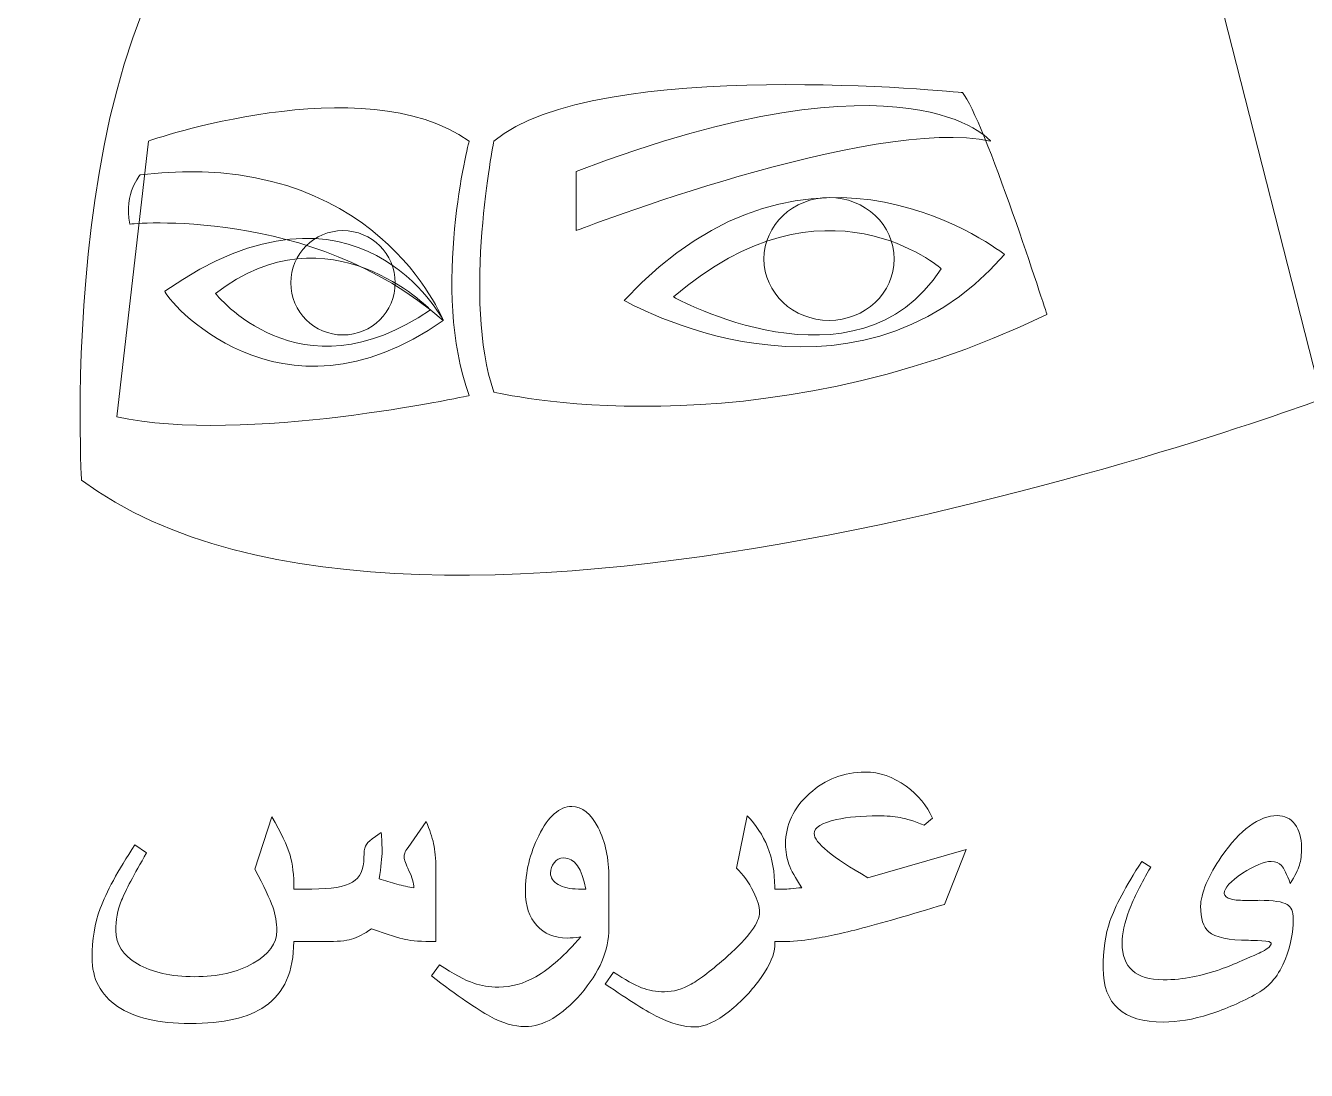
# Model space of a CAD drawing. Header units: millimetres. Extents: x -171.7 to -121.7, y -138.5 to -88.5.
# Drawn here: x -155.94 to -138.34, y -113.5 to -99.15 of the extents above; entities that cross this region are included whole.
import ezdxf

# ---------------------------------------------------------------- set-up
doc = ezdxf.new("R2010")
doc.units = ezdxf.units.MM
doc.header["$MEASUREMENT"] = 0
doc.layers.add('Layer 1', color=7, linetype='Continuous')

msp = doc.modelspace()

# ---------------------------------------------------------------- linework, layer by layer
at = {"layer": 'Layer 1', "color": 250, "lineweight": 18}
msp.add_open_spline([(-168.6577, -88.5016), (-168.6577, -88.5016), (-124.6578, -88.5016), (-124.6578, -88.5016), (-123.0078, -88.5016), (-121.6578, -89.8517), (-121.6578, -91.5016), (-121.6578, -91.5016), (-121.6578, -135.5016), (-121.6578, -135.5016), (-121.6578, -137.1515), (-123.0078, -138.5016), (-124.6578, -138.5016), (-124.6578, -138.5016), (-168.6577, -138.5016), (-168.6577, -138.5016), (-170.3078, -138.5016), (-171.6578, -137.1515), (-171.6578, -135.5016), (-171.6578, -135.5016), (-171.6578, -91.5016), (-171.6578, -91.5016), (-171.6578, -89.8517), (-170.3078, -88.5016), (-168.6577, -88.5016)], degree=3, knots=[0, 0, 0, 0, 0.125, 0.125, 0.125, 0.25, 0.25, 0.25, 0.375, 0.375, 0.375, 0.5, 0.5, 0.5, 0.625, 0.625, 0.625, 0.75, 0.75, 0.75, 0.875, 0.875, 0.875, 1, 1, 1, 1], dxfattribs=at)
at = {"layer": 'Layer 1', "color": 250, "lineweight": 9}
for points, knots in [([(-155.1683, -105.3925), (-155.1683, -105.3925), (-155.604, -98.0341), (-152.4087, -96.727), (-152.4087, -96.727), (-145.8732, -94.8391), (-139.5313, -98.7603), (-139.5313, -98.7603), (-138.1273, -104.2791), (-138.1273, -104.2791), (-138.1273, -104.2791), (-150.4724, -108.8783), (-155.1683, -105.3925)], [0, 0, 0, 0, 0.25, 0.25, 0.25, 0.5, 0.5, 0.5, 0.75, 0.75, 0.75, 1, 1, 1, 1]), ([(-148.3744, -101.1526), (-148.3744, -101.1526), (-148.3744, -101.9647), (-148.3744, -101.9647), (-148.3744, -101.9647), (-144.292, -100.3831), (-142.678, -100.7336), (-142.678, -100.7336), (-143.7752, -99.3979), (-148.3744, -101.1526)], [0, 0, 0, 0, 0.3333333, 0.3333333, 0.3333333, 0.6666667, 0.6666667, 0.6666667, 1, 1, 1, 1]), ([(-143.0654, -100.0675), (-143.0654, -100.0675), (-148.1, -99.5601), (-149.5041, -100.7336), (-149.5041, -100.7336), (-149.9397, -102.9237), (-149.5041, -104.1824), (-149.5041, -104.1824), (-145.9218, -105.0538), (-141.9035, -103.1172), (-141.9035, -103.1172), (-142.775, -100.4062), (-143.0654, -100.0675)], [0, 0, 0, 0, 0.25, 0.25, 0.25, 0.5, 0.5, 0.5, 0.75, 0.75, 0.75, 1, 1, 1, 1]), ([(-154.684, -104.5214), (-154.684, -104.5214), (-154.2484, -100.7336), (-154.2484, -100.7336), (-154.2484, -100.7336), (-151.2953, -99.7054), (-149.843, -100.7336), (-149.843, -100.7336), (-150.3754, -102.7784), (-149.843, -104.2309), (-149.843, -104.2309), (-152.9412, -104.9085), (-154.684, -104.5214)], [0, 0, 0, 0, 0.25, 0.25, 0.25, 0.5, 0.5, 0.5, 0.75, 0.75, 0.75, 1, 1, 1, 1]), ([(-142.4845, -102.2943), (-142.4845, -102.2943), (-145.1472, -100.1642), (-147.7128, -102.9237), (-147.7128, -102.9237), (-144.6144, -104.7149), (-142.4845, -102.2943)], [0, 0, 0, 0, 0.5, 0.5, 0.5, 1, 1, 1, 1]), ([(-150.198, -103.198), (-150.198, -103.198), (-151.1339, -100.8098), (-154.3613, -101.1971), (-154.3613, -101.197), (-154.5873, -101.439), (-154.5066, -101.8747), (-154.5065, -101.8747), (-152.0215, -101.6165), (-150.198, -103.198)], [0, 0, 0, 0, 0.3333333, 0.3333333, 0.3333333, 0.6666667, 0.6666667, 0.6666667, 1, 1, 1, 1]), ([(-150.198, -103.198), (-150.198, -103.198), (-151.3759, -100.9551), (-154.0226, -102.7946), (-154.0226, -102.8914), (-152.4572, -104.7794), (-150.198, -103.198)], [0, 0, 0, 0, 0.5, 0.5, 0.5, 1, 1, 1, 1]), ([(-143.3559, -102.488), (-143.3559, -102.488), (-144.9533, -101.0841), (-147.0351, -102.8752), (-147.0351, -102.8752), (-144.5178, -104.2791), (-143.3559, -102.488)], [0, 0, 0, 0, 0.5, 0.5, 0.5, 1, 1, 1, 1]), ([(-144.0015, -102.3539), (-144.0015, -102.8201), (-144.4024, -103.1981), (-144.8968, -103.1981), (-145.3915, -103.198), (-145.7925, -102.8201), (-145.7925, -102.3539), (-145.7925, -101.8876), (-145.3915, -101.5098), (-144.8968, -101.5098), (-144.4024, -101.5098), (-144.0015, -101.8877), (-144.0015, -102.3539)], [0, 0, 0, 0, 0.25, 0.25, 0.25, 0.5, 0.5, 0.5, 0.75, 0.75, 0.75, 1, 1, 1, 1]), ([(-150.3754, -103.0528), (-150.3754, -103.0528), (-151.7634, -101.6165), (-153.3286, -102.8268), (-153.3286, -102.8268), (-152.1829, -104.2953), (-150.3754, -103.0528)], [0, 0, 0, 0, 0.5, 0.5, 0.5, 1, 1, 1, 1]), ([(-150.8596, -102.6817), (-150.8596, -103.0776), (-151.1806, -103.3984), (-151.5765, -103.3984), (-151.9725, -103.3984), (-152.2935, -103.0776), (-152.2935, -102.6817), (-152.2935, -102.2856), (-151.9725, -101.9647), (-151.5765, -101.9647), (-151.1806, -101.9647), (-150.8596, -102.2856), (-150.8596, -102.6817)], [0, 0, 0, 0, 0.25, 0.25, 0.25, 0.5, 0.5, 0.5, 0.75, 0.75, 0.75, 1, 1, 1, 1]), ([(-143.0145, -110.466), (-143.0145, -110.466), (-143.312, -111.2206), (-143.312, -111.2206), (-143.7883, -111.3674), (-144.1824, -111.481), (-144.4935, -111.5606), (-144.7649, -111.6297), (-144.9929, -111.6775), (-145.1794, -111.704), (-145.3155, -111.7234), (-145.4527, -111.7331), (-145.5909, -111.7331), (-145.5909, -111.7331), (-145.644, -111.7331), (-145.644, -111.7331), (-145.644, -111.7331), (-145.644, -111.7945), (-145.644, -111.7945), (-145.644, -111.9026), (-145.7063, -112.0456), (-145.83, -112.2234), (-145.9542, -112.4016), (-146.0994, -112.5561), (-146.2657, -112.687), (-146.4502, -112.8324), (-146.6077, -112.9049), (-146.7388, -112.9049), (-146.8946, -112.9049), (-147.062, -112.8605), (-147.2409, -112.772), (-147.3966, -112.6957), (-147.6403, -112.5436), (-147.9715, -112.3151), (-147.9715, -112.3151), (-147.8599, -112.1503), (-147.8599, -112.1503), (-147.7005, -112.2566), (-147.572, -112.3281), (-147.4747, -112.3658), (-147.3773, -112.4025), (-147.2718, -112.4213), (-147.1586, -112.4213), (-147.0363, -112.4213), (-146.9142, -112.3871), (-146.7919, -112.3176), (-146.6695, -112.2489), (-146.5034, -112.1204), (-146.2922, -111.9326), (-145.9985, -111.6702), (-145.8513, -111.4683), (-145.8513, -111.3269), (-145.8513, -111.2558), (-145.8797, -111.1631), (-145.9362, -111.0481), (-146, -110.9168), (-146.0783, -110.808), (-146.17, -110.7212), (-146.17, -110.7212), (-146.0212, -110.0039), (-146.0212, -110.0039), (-145.901, -110.128), (-145.8078, -110.2704), (-145.7426, -110.4318), (-145.6769, -110.5926), (-145.644, -110.7761), (-145.644, -110.9814), (-145.644, -110.9814), (-145.644, -111.0104), (-145.644, -111.0104), (-145.644, -111.0104), (-145.5431, -111.0104), (-145.5431, -111.0104), (-145.4919, -111.0104), (-145.4538, -111.01), (-145.4291, -111.008), (-145.376, -111.0008), (-145.3238, -110.9954), (-145.2721, -110.9921), (-145.361, -110.8593), (-145.4199, -110.7516), (-145.4504, -110.6694), (-145.4803, -110.5869), (-145.4953, -110.4946), (-145.4953, -110.3917), (-145.4953, -110.128), (-145.3861, -109.897), (-145.1678, -109.6995), (-144.9485, -109.5019), (-144.6934, -109.4034), (-144.4007, -109.4034), (-144.2045, -109.4034), (-144.0162, -109.4681), (-143.8375, -109.5971), (-143.6733, -109.7179), (-143.5524, -109.8638), (-143.4762, -110.0357), (-143.4762, -110.0357), (-143.5882, -110.1313), (-143.5882, -110.1313), (-143.7284, -110.0782), (-143.8394, -110.0434), (-143.9216, -110.028), (-144.0036, -110.0116), (-144.1051, -110.0039), (-144.2258, -110.0039), (-144.4451, -110.0039), (-144.6355, -110.0217), (-144.7968, -110.057), (-145.0006, -110.1013), (-145.1021, -110.1651), (-145.1021, -110.2483), (-145.1021, -110.3704), (-144.8557, -110.5724), (-144.364, -110.854), (-144.364, -110.854), (-143.0145, -110.466), (-143.0145, -110.466)], [0, 0, 0, 0, 0.025641, 0.025641, 0.025641, 0.0512821, 0.0512821, 0.0512821, 0.0769231, 0.0769231, 0.0769231, 0.1025641, 0.1025641, 0.1025641, 0.1282051, 0.1282051, 0.1282051, 0.1538462, 0.1538462, 0.1538462, 0.1794872, 0.1794872, 0.1794872, 0.2051282, 0.2051282, 0.2051282, 0.2307692, 0.2307692, 0.2307692, 0.2564103, 0.2564103, 0.2564103, 0.2820513, 0.2820513, 0.2820513, 0.3076923, 0.3076923, 0.3076923, 0.3333333, 0.3333333, 0.3333333, 0.3589744, 0.3589744, 0.3589744, 0.3846154, 0.3846154, 0.3846154, 0.4102564, 0.4102564, 0.4102564, 0.4358974, 0.4358974, 0.4358974, 0.4615385, 0.4615385, 0.4615385, 0.4871795, 0.4871795, 0.4871795, 0.5128205, 0.5128205, 0.5128205, 0.5384615, 0.5384615, 0.5384615, 0.5641026, 0.5641026, 0.5641026, 0.5897436, 0.5897436, 0.5897436, 0.6153846, 0.6153846, 0.6153846, 0.6410256, 0.6410256, 0.6410256, 0.6666667, 0.6666667, 0.6666667, 0.6923077, 0.6923077, 0.6923077, 0.7179487, 0.7179487, 0.7179487, 0.7435897, 0.7435897, 0.7435897, 0.7692308, 0.7692308, 0.7692308, 0.7948718, 0.7948718, 0.7948718, 0.8205128, 0.8205128, 0.8205128, 0.8461538, 0.8461538, 0.8461538, 0.8717949, 0.8717949, 0.8717949, 0.8974359, 0.8974359, 0.8974359, 0.9230769, 0.9230769, 0.9230769, 0.9487179, 0.9487179, 0.9487179, 0.974359, 0.974359, 0.974359, 1, 1, 1, 1]), ([(-147.922, -111.5499), (-147.922, -111.8548), (-148.0511, -112.1556), (-148.3098, -112.4533), (-148.5685, -112.7508), (-148.8235, -112.8996), (-149.0749, -112.8996), (-149.222, -112.8996), (-149.3827, -112.8527), (-149.5571, -112.759), (-149.7316, -112.6647), (-149.9994, -112.4798), (-150.3608, -112.2034), (-150.3608, -112.2034), (-150.2491, -112.0494), (-150.2491, -112.0494), (-150.0579, -112.177), (-149.9012, -112.2619), (-149.779, -112.3044), (-149.6779, -112.3397), (-149.5638, -112.3575), (-149.4362, -112.3575), (-149.2646, -112.3575), (-149.0945, -112.3099), (-148.9262, -112.2141), (-148.7279, -112.1007), (-148.5224, -111.9185), (-148.3098, -111.6669), (-148.3843, -111.6775), (-148.4464, -111.6829), (-148.4959, -111.6829), (-148.6711, -111.6829), (-148.8108, -111.6258), (-148.9141, -111.5114), (-149.018, -111.3973), (-149.0696, -111.2418), (-149.0696, -111.0452), (-149.0696, -110.7795), (-149.0086, -110.5235), (-148.8863, -110.2771), (-148.7536, -110.01), (-148.6021, -109.8763), (-148.4321, -109.8763), (-148.2903, -109.8763), (-148.17, -109.9729), (-148.0707, -110.1661), (-147.9715, -110.3589), (-147.922, -110.5916), (-147.922, -110.8646), (-147.922, -110.8646), (-147.922, -111.5499), (-147.922, -111.5499)], [0, 0, 0, 0, 0.0588235, 0.0588235, 0.0588235, 0.1176471, 0.1176471, 0.1176471, 0.1764706, 0.1764706, 0.1764706, 0.2352941, 0.2352941, 0.2352941, 0.2941176, 0.2941176, 0.2941176, 0.3529412, 0.3529412, 0.3529412, 0.4117647, 0.4117647, 0.4117647, 0.4705882, 0.4705882, 0.4705882, 0.5294118, 0.5294118, 0.5294118, 0.5882353, 0.5882353, 0.5882353, 0.6470588, 0.6470588, 0.6470588, 0.7058824, 0.7058824, 0.7058824, 0.7647059, 0.7647059, 0.7647059, 0.8235294, 0.8235294, 0.8235294, 0.8823529, 0.8823529, 0.8823529, 0.9411765, 0.9411765, 0.9411765, 1, 1, 1, 1]), ([(-150.3003, -111.7307), (-150.4954, -111.7307), (-150.6342, -111.722), (-150.7174, -111.704), (-150.8007, -111.6862), (-150.9557, -111.6369), (-151.1824, -111.5553), (-151.285, -111.6278), (-151.3768, -111.6756), (-151.4573, -111.6987), (-151.5379, -111.722), (-151.6589, -111.7331), (-151.82, -111.7331), (-151.82, -111.7331), (-152.253, -111.7331), (-152.253, -111.7331), (-152.253, -112.1441), (-152.3842, -112.4401), (-152.6463, -112.6208), (-152.8747, -112.7783), (-153.2192, -112.8571), (-153.6796, -112.8571), (-154.11, -112.8571), (-154.4416, -112.7789), (-154.6746, -112.6218), (-154.9075, -112.4654), (-155.0239, -112.2426), (-155.0239, -111.9537), (-155.0239, -111.7074), (-154.9867, -111.4828), (-154.9123, -111.2791), (-154.831, -111.0539), (-154.6716, -110.7617), (-154.4342, -110.4023), (-154.4342, -110.4023), (-154.2748, -110.5138), (-154.2748, -110.5138), (-154.45, -110.8133), (-154.5649, -111.0303), (-154.6187, -111.1649), (-154.6728, -111.2993), (-154.6997, -111.4383), (-154.6997, -111.5819), (-154.6997, -111.7678), (-154.6003, -111.9195), (-154.4008, -112.0373), (-154.2017, -112.1552), (-153.94, -112.2141), (-153.6159, -112.2141), (-153.2971, -112.2141), (-153.0288, -112.1533), (-152.8109, -112.0306), (-152.5931, -111.9089), (-152.4842, -111.7591), (-152.4842, -111.5819), (-152.4842, -111.4721), (-152.5033, -111.363), (-152.5411, -111.2548), (-152.5792, -111.1471), (-152.6613, -110.9743), (-152.787, -110.737), (-152.787, -110.737), (-152.5532, -110.0197), (-152.5532, -110.0197), (-152.4274, -110.2323), (-152.3443, -110.4077), (-152.3035, -110.5458), (-152.268, -110.6661), (-152.2503, -110.8211), (-152.2503, -111.0104), (-152.2503, -111.0104), (-152.0059, -111.0104), (-152.0059, -111.0104), (-151.7386, -111.0104), (-151.5522, -110.979), (-151.4467, -110.9162), (-151.3414, -110.8534), (-151.2886, -110.7404), (-151.2886, -110.5776), (-151.2886, -110.5067), (-151.2819, -110.4549), (-151.2689, -110.4221), (-151.2554, -110.3893), (-151.224, -110.3555), (-151.1744, -110.3196), (-151.1744, -110.3196), (-151.0496, -110.2323), (-151.0496, -110.2323), (-151.0459, -110.2661), (-151.0433, -110.3115), (-151.0416, -110.369), (-151.0399, -110.4265), (-151.0389, -110.4642), (-151.0389, -110.482), (-151.0389, -110.5796), (-151.0532, -110.7086), (-151.0814, -110.8698), (-151.0001, -110.8964), (-150.9182, -110.9206), (-150.8356, -110.9428), (-150.7535, -110.965), (-150.6759, -110.9814), (-150.6033, -110.9921), (-150.6033, -110.9283), (-150.6255, -110.8506), (-150.6696, -110.7583), (-150.7138, -110.6661), (-150.7361, -110.6061), (-150.7361, -110.5776), (-150.7361, -110.5564), (-150.733, -110.5361), (-150.727, -110.5168), (-150.7207, -110.497), (-150.7059, -110.4713), (-150.6829, -110.4395), (-150.6829, -110.4395), (-150.4332, -110.0835), (-150.4332, -110.0835), (-150.3854, -110.1951), (-150.3514, -110.2965), (-150.3307, -110.3878), (-150.3106, -110.4792), (-150.3005, -110.5926), (-150.3005, -110.7293), (-150.3005, -110.7293), (-150.3003, -111.7307), (-150.3003, -111.7307)], [0, 0, 0, 0, 0.0238095, 0.0238095, 0.0238095, 0.047619, 0.047619, 0.047619, 0.0714286, 0.0714286, 0.0714286, 0.0952381, 0.0952381, 0.0952381, 0.1190476, 0.1190476, 0.1190476, 0.1428571, 0.1428571, 0.1428571, 0.1666667, 0.1666667, 0.1666667, 0.1904762, 0.1904762, 0.1904762, 0.2142857, 0.2142857, 0.2142857, 0.2380952, 0.2380952, 0.2380952, 0.2619048, 0.2619048, 0.2619048, 0.2857143, 0.2857143, 0.2857143, 0.3095238, 0.3095238, 0.3095238, 0.3333333, 0.3333333, 0.3333333, 0.3571429, 0.3571429, 0.3571429, 0.3809524, 0.3809524, 0.3809524, 0.4047619, 0.4047619, 0.4047619, 0.4285714, 0.4285714, 0.4285714, 0.452381, 0.452381, 0.452381, 0.4761905, 0.4761905, 0.4761905, 0.5, 0.5, 0.5, 0.5238095, 0.5238095, 0.5238095, 0.547619, 0.547619, 0.547619, 0.5714286, 0.5714286, 0.5714286, 0.5952381, 0.5952381, 0.5952381, 0.6190476, 0.6190476, 0.6190476, 0.6428571, 0.6428571, 0.6428571, 0.6666667, 0.6666667, 0.6666667, 0.6904762, 0.6904762, 0.6904762, 0.7142857, 0.7142857, 0.7142857, 0.7380952, 0.7380952, 0.7380952, 0.7619048, 0.7619048, 0.7619048, 0.7857143, 0.7857143, 0.7857143, 0.8095238, 0.8095238, 0.8095238, 0.8333333, 0.8333333, 0.8333333, 0.8571429, 0.8571429, 0.8571429, 0.8809524, 0.8809524, 0.8809524, 0.9047619, 0.9047619, 0.9047619, 0.9285714, 0.9285714, 0.9285714, 0.952381, 0.952381, 0.952381, 0.9761905, 0.9761905, 0.9761905, 1, 1, 1, 1]), ([(-138.4049, -110.4395), (-138.4049, -110.5371), (-138.415, -110.6173), (-138.4343, -110.6811), (-138.4537, -110.7447), (-138.4957, -110.8293), (-138.5595, -110.9336), (-138.6068, -110.808), (-138.6474, -110.7259), (-138.6802, -110.6878), (-138.713, -110.6495), (-138.7604, -110.6307), (-138.8223, -110.6307), (-138.9179, -110.6307), (-139.0493, -110.6854), (-139.2168, -110.7941), (-139.3839, -110.9032), (-139.4675, -110.995), (-139.4675, -111.0693), (-139.4675, -111.108), (-139.4343, -111.1355), (-139.3671, -111.1515), (-139.3187, -111.1621), (-139.2444, -111.1675), (-139.1439, -111.1675), (-139.1168, -111.1675), (-139.0908, -111.1675), (-139.0652, -111.1675), (-139.0396, -111.1675), (-139.0135, -111.1665), (-138.987, -111.1649), (-138.7937, -111.1649), (-138.6658, -111.1843), (-138.602, -111.223), (-138.5469, -111.2568), (-138.5194, -111.3225), (-138.5194, -111.42), (-138.5194, -111.6114), (-138.5546, -111.7945), (-138.6257, -111.9697), (-138.714, -112.191), (-138.8426, -112.349), (-139.0106, -112.4426), (-139.2217, -112.5614), (-139.441, -112.657), (-139.6686, -112.7295), (-139.896, -112.802), (-140.1081, -112.8382), (-140.3047, -112.8382), (-140.8553, -112.8382), (-141.1311, -112.5914), (-141.1311, -112.0973), (-141.1311, -111.8475), (-141.0998, -111.6325), (-141.038, -111.4519), (-140.9688, -111.25), (-140.8229, -110.9762), (-140.5998, -110.6307), (-140.5998, -110.6307), (-140.4771, -110.7105), (-140.4771, -110.7105), (-140.6085, -110.9316), (-140.7065, -111.1288), (-140.7721, -111.3018), (-140.8379, -111.4741), (-140.8703, -111.6254), (-140.8703, -111.7544), (-140.8703, -112.0896), (-140.6818, -112.2566), (-140.3047, -112.2566), (-140.1631, -112.2566), (-140.0283, -112.2437), (-139.9009, -112.218), (-139.7733, -112.1924), (-139.6439, -112.1566), (-139.5129, -112.1108), (-139.428, -112.0803), (-139.3304, -112.0412), (-139.2207, -111.9938), (-139.0453, -111.9156), (-138.9527, -111.8741), (-138.942, -111.8688), (-138.8618, -111.8263), (-138.8223, -111.7882), (-138.8223, -111.7544), (-138.8223, -111.737), (-138.8652, -111.7258), (-138.9513, -111.7214), (-139.0372, -111.7171), (-139.0975, -111.7147), (-139.1332, -111.7147), (-139.4057, -111.7147), (-139.5884, -111.6756), (-139.6801, -111.5978), (-139.7545, -111.5341), (-139.7921, -111.4162), (-139.7921, -111.2443), (-139.7921, -111.1631), (-139.7656, -111.0602), (-139.7134, -110.936), (-139.6613, -110.8123), (-139.5927, -110.6892), (-139.5076, -110.567), (-139.3782, -110.381), (-139.2492, -110.2405), (-139.1198, -110.1448), (-138.9904, -110.0492), (-138.8638, -110.0009), (-138.7401, -110.0009), (-138.6372, -110.0009), (-138.5556, -110.041), (-138.4957, -110.1207), (-138.4353, -110.2004), (-138.4049, -110.3067), (-138.4049, -110.4395)], [0, 0, 0, 0, 0.0263158, 0.0263158, 0.0263158, 0.0526316, 0.0526316, 0.0526316, 0.0789474, 0.0789474, 0.0789474, 0.1052632, 0.1052632, 0.1052632, 0.1315789, 0.1315789, 0.1315789, 0.1578947, 0.1578947, 0.1578947, 0.1842105, 0.1842105, 0.1842105, 0.2105263, 0.2105263, 0.2105263, 0.2368421, 0.2368421, 0.2368421, 0.2631579, 0.2631579, 0.2631579, 0.2894737, 0.2894737, 0.2894737, 0.3157895, 0.3157895, 0.3157895, 0.3421053, 0.3421053, 0.3421053, 0.3684211, 0.3684211, 0.3684211, 0.3947368, 0.3947368, 0.3947368, 0.4210526, 0.4210526, 0.4210526, 0.4473684, 0.4473684, 0.4473684, 0.4736842, 0.4736842, 0.4736842, 0.5, 0.5, 0.5, 0.5263158, 0.5263158, 0.5263158, 0.5526316, 0.5526316, 0.5526316, 0.5789474, 0.5789474, 0.5789474, 0.6052632, 0.6052632, 0.6052632, 0.6315789, 0.6315789, 0.6315789, 0.6578947, 0.6578947, 0.6578947, 0.6842105, 0.6842105, 0.6842105, 0.7105263, 0.7105263, 0.7105263, 0.7368421, 0.7368421, 0.7368421, 0.7631579, 0.7631579, 0.7631579, 0.7894737, 0.7894737, 0.7894737, 0.8157895, 0.8157895, 0.8157895, 0.8421053, 0.8421053, 0.8421053, 0.8684211, 0.8684211, 0.8684211, 0.8947368, 0.8947368, 0.8947368, 0.9210526, 0.9210526, 0.9210526, 0.9473684, 0.9473684, 0.9473684, 0.9736842, 0.9736842, 0.9736842, 1, 1, 1, 1]), ([(-148.2408, -111.0104), (-148.2903, -110.7254), (-148.3913, -110.5829), (-148.5437, -110.5829), (-148.5985, -110.5829), (-148.6424, -110.6047), (-148.675, -110.6481), (-148.7078, -110.6916), (-148.7243, -110.739), (-148.7243, -110.7902), (-148.7243, -110.854), (-148.6892, -110.9067), (-148.6195, -110.9482), (-148.5494, -110.9897), (-148.4569, -111.0104), (-148.3418, -111.0104), (-148.3418, -111.0104), (-148.2408, -111.0104), (-148.2408, -111.0104)], [0, 0, 0, 0, 0.1666667, 0.1666667, 0.1666667, 0.3333333, 0.3333333, 0.3333333, 0.5, 0.5, 0.5, 0.6666667, 0.6666667, 0.6666667, 0.8333333, 0.8333333, 0.8333333, 1, 1, 1, 1])]:
    msp.add_open_spline(points, degree=3, knots=knots, dxfattribs=at)

doc.saveas('drawing.dxf')
